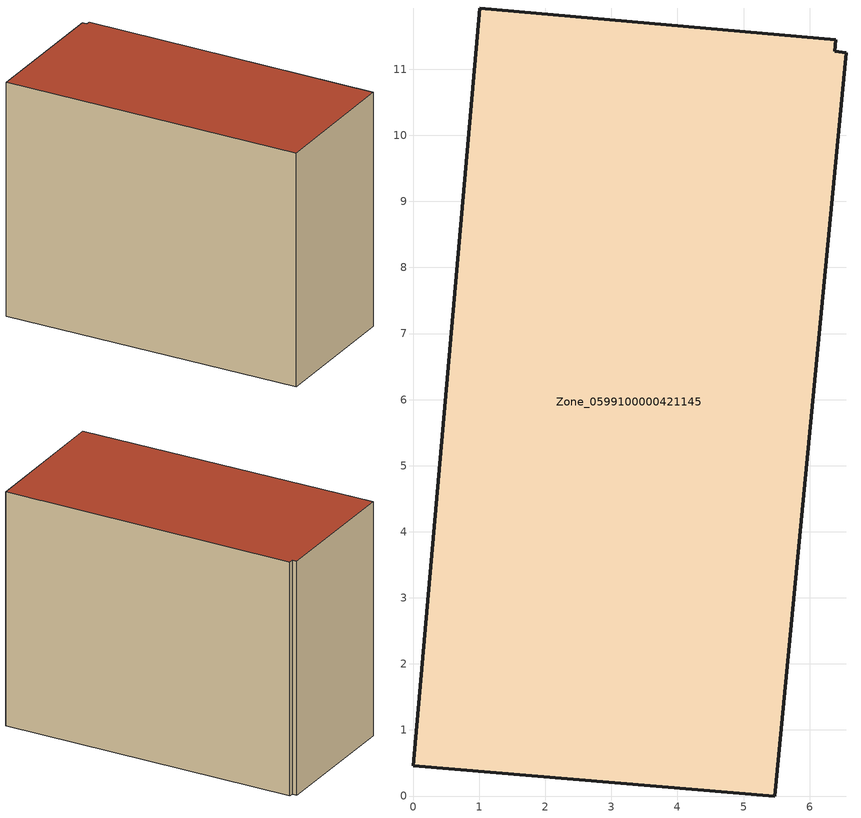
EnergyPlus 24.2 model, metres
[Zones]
Zone_0599100000421145
 floor ground (C_G): 0,0.46 1.01,11.93 6.39,11.45 6.38,11.27 6.56,11.25 5.47,0 z0
 wall outside (C_F): 0,0.46 5.47,0 6.56,11.25 6.38,11.27 6.39,11.45 1.01,11.93 0,0.46 z0:9
 roof outside (C_R): 1.01,11.93 0,0.46 5.47,0 6.56,11.25 6.38,11.27 6.39,11.45 z9
[BUILDING]
Pand.0599100000421145: North Axis=0; Terrain=City; Loads Convergence Tolerance Value=0.04; Temperature Convergence Tolerance Value=0.4; Solar Distribution=FullExterior; Maximum Number of Warmup Days=25; Minimum Number of Warmup Days=1
[Site:Location]
Rotterdam.The.Hague.AP_ZH_NLD Design_Conditions: Latitude=51.96; Longitude=4.45; Time Zone=1; Elevation=-4.5
[SITE:GROUNDTEMPERATURE:BUILDINGSURFACE]
18, 18, 18, 18, 18, 18, 18, 18, 18, 18, 18, 18
[MATERIAL] Thermal Absorptance=0.9; Solar Absorptance=0.7; Visible Absorptance=0.7
Name | Roughness | Thickness | Conductivity | Density | Specific Heat
G.TI.2006-2014 | MediumSmooth | 0.15 | 0.06 | 540 | 1210
F.TI.2006-2014 | Rough | 0.3 | 0.12 | 1920 | 840
R.TI.2006-2014 | MediumRough | 0.2 | 0.08 | 1500 | 1000
[CONSTRUCTION]
C_G: G.TI.2006-2014
C_F: F.TI.2006-2014
C_R: R.TI.2006-2014
[ZONE]
Zone_0599100000421145: Type=1; Multiplier=1; Ceiling Height=Autocalculate; Volume=Autocalculate; Floor Area=autocalculate; Part of Total Floor Area=Yes
[ZONEINFILTRATION:DESIGNFLOWRATE]
Infil_Zone_0599100000421145: Zone or ZoneList or Space or SpaceList=Zone_0599100000421145; Schedule=AlwaysOn; Design Flow Rate Calculation Method=Flow/Area; Flow Rate per Floor Area=0.0015; Constant Term Coefficient=1; Temperature Term Coefficient=0; Velocity Term Coefficient=0; Velocity Squared Term Coefficient=0
[HVACTEMPLATE:ZONE:IDEALLOADSAIRSYSTEM]
Zone_0599100000421145: Maximum Heating Supply Air Temperature=50; Minimum Cooling Supply Air Temperature=13; Maximum Heating Supply Air Humidity Ratio=0.0156; Minimum Cooling Supply Air Humidity Ratio=0.0077; Heating Limit=NoLimit; Cooling Limit=NoLimit; Dehumidification Control Type=ConstantSensibleHeatRatio; Cooling Sensible Heat Ratio=0.7; Dehumidification Setpoint=60; Humidification Control Type=None; Humidification Setpoint=30; Outdoor Air Method=None; Outdoor Air Flow Rate per Person=0.00944; Outdoor Air Flow Rate per Zone Floor Area=0; Outdoor Air Flow Rate per Zone=0; Demand Controlled Ventilation Type=None; Outdoor Air Economizer Type=NoEconomizer; Heat Recovery Type=None; Sensible Heat Recovery Effectiveness=0.7; Latent Heat Recovery Effectiveness=0.65
[ZONECONTROL:THERMOSTAT]
ThermostatControl_Zone_0599100000421145: Zone or ZoneList=Zone_0599100000421145; Control Type Schedule=DualSetpointControlType; Control 1=Thermostat_Zone_0599100000421145; Temperature Difference Between Cutout And Setpoint=0
[THERMOSTATSETPOINT:DUALSETPOINT]
Thermostat_Zone_0599100000421145: Heating Setpoint Temperature Schedule=HeatingSetpoint_Zone_0599100000421145; Cooling Setpoint Temperature Schedule=CoolingSetpoint_Zone_0599100000421145
[SCHEDULE:COMPACT]
HeatingSetpoint_Zone_0599100000421145: Through: 12/31, For: AllDays, Until: 24:00, 21
CoolingSetpoint_Zone_0599100000421145: Through: 12/31, For: AllDays, Until: 24:00, 24
DualSetpointControlType: Through: 12/31, For: AllDays, Until: 24:00, 4
AlwaysOn: Through: 12/31, For: AllDays, Until: 24:00, 1
